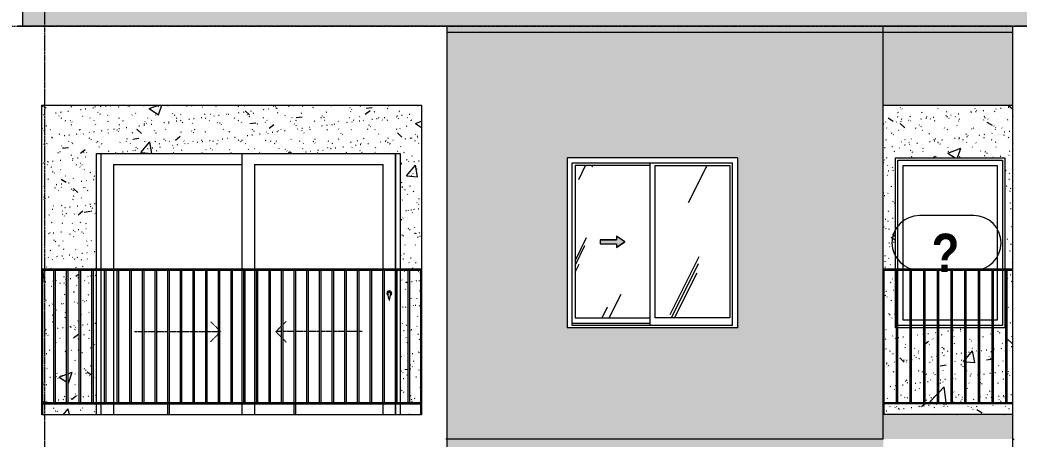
# Model space of a CAD drawing. Header units: millimetres. Extents: x 3451 to 201731, y -8641 to 35300.
# Drawn here: x 53332 to 61552, y 26000 to 29451 of the extents above; entities that cross this region are included whole.
import ezdxf

# ---------------------------------------------------------------- set-up
doc = ezdxf.new("R2010")
doc.units = ezdxf.units.MM
for name, pattern in [('1 NÉT CALL OUT', [6, 3, -3]), ('Centre', [31.75, 6.35, -4.7625, 15.875, -4.7625]), ('Dash', [6, 3, -3]), ('Grid Line', [22.225, 12.7, -3.175, 3.175, -3.175])]:
    doc.linetypes.add(name, pattern=pattern)
for name, color, linetype, lineweight in [('0-1', 7, 'Continuous', 5), ('A-DETL-GENF', 92, 'Continuous', 9), ('A-DETL-GENF-2', 92, '1 NÉT CALL OUT', 9), ('A-DOOR', 31, 'Continuous', 9), ('A-DOOR-FRAM', 31, 'Continuous', 9), ('A-DOOR-HDLN', 31, 'Dash', 18), ('A-FLOR-HRAL', 11, 'Continuous', 9), ('A-FLOR-HRAL-1', 253, 'Continuous', 9), ('A-FLOR-LEVL-2', 51, 'Centre', 9), ('A-GLAZ', 151, 'Continuous', 9), ('A-GLAZ-1', 7, 'Continuous', 9), ('A-GLAZ-3', 7, '1 NÉT CALL OUT', 9), ('A-GLAZ-IDEN', 152, 'Continuous', 9), ('A-WALL', 113, 'Continuous', 9), ('A-WALL-PATT-2', 9, 'Continuous', 9), ('A-WALL-PATT-3', 111, 'Continuous', 5), ('A-WALL-PATT-4', 111, 'Continuous', 9), ('I-WALL', 2, 'Continuous', 9), ('I-WALL-1', 7, 'Continuous', 9), ('S-GRID-1', 1, 'Grid Line', 9)]:
    doc.layers.add(name, color=color, linetype=linetype, lineweight=lineweight)
doc.styles.add('Arial_B_2', font='arialbd.ttf', dxfattribs={"width": 0.85, "height": 315})
pattern_1 = [(50, (49422.4, 14125), (1093.104, -95.634), [114.3, -1257.3]), (355, (49422.4, 14125), (-211.46, 1146.34), [91.44, -1005.84]), (100.451, (49513.5, 14117), (881.656, 1050.7), [97.14, -1068.54]), (46.184, (49422.4, 14429.8), (1626.47, -252.26), [171.45, -1885.95]), (96.636, (49558, 14408.8), (1424.42, 1484.57), [145.71, -1602.81]), (351.184, (49422.4, 14429.8), (1424.43, 1484.55), [137.16, -1508.76]), (21, (49574.8, 14353.6), (909.686, -613.59), [114.3, -1257.3]), (326, (49574.8, 14353.6), (370.81, 1105.13), [91.44, -1005.84]), (71.451, (49650.6, 14302.5), (1280.503, 491.53), [97.14, -1068.54]), (37.5, (49422.43, 14125), (18.531, 507.33), [50.292, -943.356, 50.292, -970.788, -1009.65]), (37.5, (49422.43, 14125), (18.531, 507.33), [-2014.728, 50.292, -959.358]), (7.5, (49422.43, 14125), (400.918, 601.084), [50.292, -531.876, 50.292, -920.496, -384.81]), (7.5, (49422.43, 14125), (400.918, 601.084), [-1552.956, 50.292, -334.518]), (327.5, (49082.58, 14125), (813.545, -34.374), [50.292, -330.708, 50.292, -1138.428, -1577.34]), (327.5, (49082.58, 14125), (813.545, -34.374), [-1569.72, 50.292, -1527.048]), (317.5, (48930.2, 14125), (888.775, 152.56), [50.292, -445.008, 50.292, -739.14, -1120.14]), (317.5, (48930.2, 14125), (888.775, 152.56), [-1284.73, 50.29, -1069.85])]
pattern_2 = [(37.5, (49422.43, 14125), (-4.7995, 146.8239), [5.029, -110.795, 5.029, -124.511, -123.825]), (37.5, (49422.43, 14125), (-4.7995, 146.8239), [-245.364, 5.029, -118.796]), (7.5, (49422.43, 14125), (134.8574, 215.0472), [5.029, -57.455, 5.029, -99.365, -40.005]), (7.5, (49422.43, 14125), (134.8574, 215.0472), [-166.878, 5.029, -34.976]), (327.5, (49328.7, 14125), (237.2978, 0.4316), [5.029, -33.071, 5.029, -132.131, -179.07]), (327.5, (49328.7, 14125), (237.2978, 0.4316), [-175.26, 5.029, -174.041]), (317.5, (49328.7, 14125), (229.067, 66.8792), [5.029, -14.021, 5.029, -84.887, -102.87]), (317.5, (49328.7, 14125), (229.067, 66.8792), [-108.966, 5.029, -97.841])]
pattern_3 = [(63.435, (51212.7, 14229.33), (-0.001, 1524), [532.46, -2875.3]), (63.435, (49688.7, 14229.33), (-0.001, 1524), [532.46, -2875.3]), (63.435, (51942.24, 14523.8), (-0.001, 1524), [532.46, -2875.3]), (63.435, (50418.24, 14523.8), (-0.001, 1524), [532.46, -2875.3]), (63.435, (51831.8, 14419.83), (-0.001, 1524), [532.46, -2875.3]), (63.435, (50307.8, 14419.83), (-0.001, 1524), [532.46, -2875.3]), (63.435, (51719.26, 15015.1), (-0.001, 1524), [258.8, -3148.97]), (63.435, (50195.26, 15015.1), (-0.001, 1524), [258.8, -3148.97]), (63.435, (51645.65, 14922.95), (-0.001, 1524), [532.46, -2875.3]), (63.435, (50121.65, 14922.95), (-0.001, 1524), [532.46, -2875.3]), (63.435, (51658.64, 14989.1), (-0.001, 1524), [532.46, -2875.3]), (63.435, (50134.64, 14989.1), (-0.001, 1524), [532.46, -2875.3]), (63.435, (51043.8, 14698.94), (-0.001, 1524), [532.46, -2875.3]), (63.435, (49519.8, 14698.94), (-0.001, 1524), [532.46, -2875.3]), (63.435, (51056.8, 14776.9), (-0.001, 1524), [532.46, -2875.3]), (63.435, (49532.8, 14776.9), (-0.001, 1524), [532.46, -2875.3]), (63.435, (51060.3, 14833.1), (-0.001, 1524), [532.46, -2875.3]), (63.435, (49536.3, 14833.1), (-0.001, 1524), [532.46, -2875.3])]

# ---------------------------------------------------------------- blocks, each defined once
blk = doc.blocks.new('M_Fixed - 900 x 1400-901191-TKCS_MẶT CẮT C')
at = {"layer": 'A-GLAZ-1'}
for p, q in [((68756, 7896), (69618, 7896)), ((68756, 7000), (68756, 7896)), ((69618, 7896), (69618, 7000)), ((68800, 7852), (69574, 7852)), ((68800, 7000), (68800, 7852)), ((69574, 7852), (69574, 7000)), ((68800, 6578), (68800, 6990)), ((69574, 6990), (69574, 6578)), ((69618, 6990), (69618, 6534)), ((68859, 6578), (68800, 6578)), ((68971.5, 6578), (68869, 6578)), ((69084, 6578), (68981.5, 6578)), ((69196.5, 6578), (69094, 6578)), ((69309, 6578), (69206.5, 6578)), ((69421.5, 6578), (69319, 6578)), ((69534, 6578), (69431.5, 6578)), ((69574, 6578), (69544, 6578)), ((68859, 6534), (68756.5, 6534)), ((68971.5, 6534), (68869, 6534)), ((69084, 6534), (68981.5, 6534)), ((69196.5, 6534), (69094, 6534)), ((69309, 6534), (69206.5, 6534)), ((69421.5, 6534), (69319, 6534)), ((69534, 6534), (69431.5, 6534)), ((69618, 6534), (69544, 6534))]:
    blk.add_line(p, q, dxfattribs=at)
blk = doc.blocks.new('Railing - 10mm-901206-TKCS_MẶT CẮT C')
at = {"layer": 'A-FLOR-HRAL-1'}
for p, q in [((68746.5, 5900), (68746.5, 6990)), ((68756.5, 5900), (68756.5, 6990))]:
    blk.add_line(p, q, dxfattribs=at)
blk = doc.blocks.new('Railing - 50 x 10mm-V12-TKCS_MẶT CẮT C')
at = {"layer": 'A-FLOR-HRAL-1'}
for p in [(60434.9, 6990), (60441.9, 5801.2)]:
    blk.add_line(p, (60441.9, 6990), dxfattribs=at)
blk = doc.blocks.new('Railing - Railing-V156-TKCS_MẶT CẮT C')
at = {"layer": 'A-FLOR-HRAL-1'}
for p, q in [((60436.9, 12690), (60436.9, 12700)), ((60436.9, 12700), (61501.9, 12700)), ((61501.9, 12690), (60436.9, 12690))]:
    blk.add_line(p, q, dxfattribs=at)
for name, p in [('Railing - 50 x 10mm-V12-TKCS_MẶT CẮT C', (0, 6800)), ('Railing - 10mm-901206-TKCS_MẶT CẮT C', (-8202.1, 6800)), ('Railing - 10mm-901206-TKCS_MẶT CẮT C', (-8089.6, 6800)), ('Railing - 10mm-901206-TKCS_MẶT CẮT C', (-7977.1, 6800)), ('Railing - 10mm-901206-TKCS_MẶT CẮT C', (-7864.6, 6800)), ('Railing - 10mm-901206-TKCS_MẶT CẮT C', (-7752.1, 6800)), ('Railing - 10mm-901206-TKCS_MẶT CẮT C', (-7639.6, 6800)), ('Railing - 10mm-901206-TKCS_MẶT CẮT C', (-7527.1, 6800)), ('Railing - 10mm-901206-TKCS_MẶT CẮT C', (-7414.6, 6800)), ('Railing - 10mm-901206-TKCS_MẶT CẮT C', (-7302.1, 6800))]:
    blk.add_blockref(name, p)
blk = doc.blocks.new('Top Rail Type - Top Rail_Internal_-883276-TKCS_MẶT CẮT C')
at = {"layer": 'A-FLOR-HRAL-1'}
for p, q in [((60436.9, 6990), (60436.9, 7000)), ((61501.9, 7000), (60436.9, 7000)), ((60436.9, 6990), (61501.9, 6990))]:
    blk.add_line(p, q, dxfattribs=at)
blk = doc.blocks.new('NCV_TKTC_TANG 6 - 8_rvt-2-TKCS_MẶT CẮT C')
at = {"layer": 'A-WALL-PATT-2'}
h = blk.add_hatch(dxfattribs=at)
h.set_pattern_fill('FP_4', color=256, style=0, pattern_type=2)
h.set_pattern_definition(pattern_1)
h.paths.add_polyline_path([(53516.9, 26200), (53960.3, 26200), (53960.3, 26290), (53516.9, 26290), (53516.9, 26205)])
h.paths.add_polyline_path([(56630.3, 26200), (56630.3, 26290), (56460.3, 26290), (56460.3, 26200), (56618.5, 26200)])
h.paths.add_polyline_path([(53611, 26300), (53611, 27390), (53516.9, 27390), (53516.9, 26300), (53590.5, 26300)])
h.paths.add_polyline_path([(53621, 26300), (53715.2, 26300), (53715.2, 27390), (53621, 27390), (53621, 26492.6)])
h.paths.add_polyline_path([(53725.2, 26300), (53819.3, 26300), (53819.3, 27390), (53725.2, 27390), (53725.2, 27062.6)])
h.paths.add_polyline_path([(56602.6, 26300), (56630.3, 26300), (56630.3, 27390), (56536.2, 27390), (56536.2, 26300)])
h.paths.add_polyline_path([(56526.2, 26300), (56526.2, 27390), (56460.3, 27390), (56460.3, 26300)])
h.paths.add_polyline_path([(53829.3, 26300), (53923.4, 26300), (53923.4, 27390), (53829.3, 27390), (53829.3, 27334.1)])
h.paths.add_polyline_path([(53933.4, 26300), (53960.3, 26300), (53960.3, 27390), (53933.4, 27390), (53933.4, 27334.1)])
h.paths.add_polyline_path([(56526.3, 27400), (56635.3, 27400), (56635.3, 28750), (53511.9, 28750), (53511.9, 27400), (53960.3, 27400), (53960.3, 28350), (56460.3, 28350), (56460.3, 27400)])
h = blk.add_hatch(dxfattribs=at)
h.set_pattern_fill('FP_5', color=256, style=0, pattern_type=2)
h.set_pattern_definition(pattern_2)
h.paths.add_polyline_path([(53516.9, 26200), (53960.3, 26200), (53960.3, 26290), (53516.9, 26290), (53516.9, 26205)])
h.paths.add_polyline_path([(56630.3, 26200), (56630.3, 26290), (56460.3, 26290), (56460.3, 26200), (56618.5, 26200)])
h.paths.add_polyline_path([(53611, 26300), (53611, 27390), (53516.9, 27390), (53516.9, 26300), (53590.5, 26300)])
h.paths.add_polyline_path([(53621, 26300), (53715.2, 26300), (53715.2, 27390), (53621, 27390), (53621, 26492.6)])
h.paths.add_polyline_path([(53725.2, 26300), (53819.3, 26300), (53819.3, 27390), (53725.2, 27390), (53725.2, 27062.6)])
h.paths.add_polyline_path([(56602.6, 26300), (56630.3, 26300), (56630.3, 27390), (56536.2, 27390), (56536.2, 26300)])
h.paths.add_polyline_path([(56526.2, 26300), (56526.2, 27390), (56460.3, 27390), (56460.3, 26300)])
h.paths.add_polyline_path([(53829.3, 26300), (53923.4, 26300), (53923.4, 27390), (53829.3, 27390), (53829.3, 27334.1)])
h.paths.add_polyline_path([(53933.4, 26300), (53960.3, 26300), (53960.3, 27390), (53933.4, 27390), (53933.4, 27334.1)])
h.paths.add_polyline_path([(56526.3, 27400), (56635.3, 27400), (56635.3, 28750), (53511.9, 28750), (53511.9, 27400), (53960.3, 27400), (53960.3, 28350), (56460.3, 28350), (56460.3, 27400)])
h = blk.add_hatch(dxfattribs=at)
h.set_pattern_fill('FP_4', color=256, style=0, pattern_type=2)
h.set_pattern_definition(pattern_1)
h.paths.add_polyline_path([(61307.5, 26201.2), (61501.9, 26201.2), (61501.9, 26290), (60441.9, 26290), (60441.9, 26201.2), (60657.2, 26201.2)])
h.paths.add_polyline_path([(61229.4, 26300), (61331.9, 26300), (61331.9, 26915), (61229.4, 26915), (61229.4, 26301.3)])
h.paths.add_polyline_path([(61219.4, 26300), (61219.4, 26915), (61116.9, 26915), (61116.9, 26300)])
h.paths.add_polyline_path([(61106.9, 26300), (61106.9, 26915), (61004.4, 26915), (61004.4, 26300)])
h.paths.add_polyline_path([(60994.4, 26300), (60994.4, 26915), (60891.9, 26915), (60891.9, 26300)])
h.paths.add_polyline_path([(60441.9, 26300), (60544.4, 26300), (60544.4, 26915), (60534.9, 26915), (60534.9, 27390), (60441.9, 27390), (60441.9, 26731.1)])
h.paths.add_polyline_path([(60554.4, 26300), (60656.9, 26300), (60656.9, 26915), (60554.4, 26915), (60554.4, 26897.7)])
h.paths.add_polyline_path([(60666.9, 26300), (60769.4, 26300), (60769.4, 26915), (60666.9, 26915), (60666.9, 26798.3)])
h.paths.add_polyline_path([(60881.9, 26300), (60881.9, 26915), (60779.4, 26915), (60779.4, 26300)])
h.paths.add_polyline_path([(61501.9, 26300), (61501.9, 27390), (61454.4, 27390), (61454.4, 26300)])
h.paths.add_polyline_path([(61444.4, 26300), (61444.4, 27390), (61434.9, 27390), (61434.9, 26915), (61341.9, 26915), (61341.9, 26300)])
h.paths.add_polyline_path([(60434.9, 27390), (60436.9, 27390), (60436.9, 27400), (60534.9, 27400), (60534.9, 28315), (61434.9, 28315), (61434.9, 27400), (61501.9, 27400), (61501.9, 28750), (60434.9, 28750), (60434.9, 28314.4)])
h = blk.add_hatch(dxfattribs=at)
h.set_pattern_fill('FP_5', color=256, style=0, pattern_type=2)
h.set_pattern_definition(pattern_2)
h.paths.add_polyline_path([(61307.5, 26201.2), (61501.9, 26201.2), (61501.9, 26290), (60441.9, 26290), (60441.9, 26201.2), (60657.2, 26201.2)])
h.paths.add_polyline_path([(61229.4, 26300), (61331.9, 26300), (61331.9, 26915), (61229.4, 26915), (61229.4, 26301.3)])
h.paths.add_polyline_path([(61219.4, 26300), (61219.4, 26915), (61116.9, 26915), (61116.9, 26300)])
h.paths.add_polyline_path([(61106.9, 26300), (61106.9, 26915), (61004.4, 26915), (61004.4, 26300)])
h.paths.add_polyline_path([(60994.4, 26300), (60994.4, 26915), (60891.9, 26915), (60891.9, 26300)])
h.paths.add_polyline_path([(60441.9, 26300), (60544.4, 26300), (60544.4, 26915), (60534.9, 26915), (60534.9, 27390), (60441.9, 27390), (60441.9, 26731.1)])
h.paths.add_polyline_path([(60554.4, 26300), (60656.9, 26300), (60656.9, 26915), (60554.4, 26915), (60554.4, 26897.7)])
h.paths.add_polyline_path([(60666.9, 26300), (60769.4, 26300), (60769.4, 26915), (60666.9, 26915), (60666.9, 26798.3)])
h.paths.add_polyline_path([(60881.9, 26300), (60881.9, 26915), (60779.4, 26915), (60779.4, 26300)])
h.paths.add_polyline_path([(61501.9, 26300), (61501.9, 27390), (61454.4, 27390), (61454.4, 26300)])
h.paths.add_polyline_path([(61444.4, 26300), (61444.4, 27390), (61434.9, 27390), (61434.9, 26915), (61341.9, 26915), (61341.9, 26300)])
h.paths.add_polyline_path([(60434.9, 27390), (60436.9, 27390), (60436.9, 27400), (60534.9, 27400), (60534.9, 28315), (61434.9, 28315), (61434.9, 27400), (61501.9, 27400), (61501.9, 28750), (60434.9, 28750), (60434.9, 28314.4)])
at = {"layer": 'I-WALL-1'}
for p, q in [((53960.3, 27400), (53960.3, 28350)), ((53960.3, 28350), (56460.3, 28350)), ((56460.3, 28350), (56460.3, 27400)), ((60534.9, 27400), (60534.9, 28315)), ((60534.9, 28315), (61434.9, 28315)), ((61434.9, 28315), (61434.9, 27400)), ((53960.3, 26300), (53960.3, 27390)), ((56460.3, 27390), (56460.3, 26300)), ((60534.9, 26915), (60534.9, 27390)), ((61434.9, 27390), (61434.9, 26915)), ((60544.4, 26915), (60534.9, 26915)), ((60656.9, 26915), (60554.4, 26915)), ((60769.4, 26915), (60666.9, 26915)), ((60881.9, 26915), (60779.4, 26915)), ((60994.4, 26915), (60891.9, 26915)), ((61106.9, 26915), (61004.4, 26915)), ((61219.4, 26915), (61116.9, 26915)), ((61331.9, 26915), (61229.4, 26915)), ((61434.9, 26915), (61341.9, 26915)), ((53960.3, 26200), (53960.3, 26290)), ((56460.3, 26290), (56460.3, 26200))]:
    blk.add_line(p, q, dxfattribs=at)
at = {"layer": 'A-FLOR-HRAL'}
for name, p in [('Railing - Railing-V156-TKCS_MẶT CẮT C', (0, 13600)), ('Top Rail Type - Top Rail_Internal_-883276-TKCS_MẶT CẮT C', (0, 20400))]:
    blk.add_blockref(name, p, dxfattribs=at)
at = {"layer": 'A-GLAZ'}
blk.add_blockref('M_Fixed - 900 x 1400-901191-TKCS_MẶT CẮT C', (-8202.1, 20400), dxfattribs=at)
blk = doc.blocks.new('1_FAMILY RVT - W01-WxH 1400x1400xmm-V240-TKCS_MẶT CẮT C')
at = {"layer": 'A-DETL-GENF-2'}
blk.add_hatch(color=256, dxfattribs=at).paths.add_polyline_path([(58239.8, 27576.5), (58307.5, 27623.9), (58239.8, 27671.4), (58239.8, 27640.9), (58104.3, 27640.9), (58104.3, 27607), (58239.8, 27607)])
at = {"layer": 'A-GLAZ'}
h = blk.add_hatch(dxfattribs=at)
h.set_pattern_fill('FP_2', color=256, style=0, pattern_type=2)
h.set_pattern_definition(pattern_3)
h.paths.add_polyline_path([(58513.1, 26997), (58513.1, 28250.9), (57898.8, 28250.9), (57898.8, 26997)])
h.paths.add_polyline_path([(58239.8, 27576.5), (58239.8, 27607), (58104.3, 27607), (58104.3, 27640.9), (58239.8, 27640.9), (58239.8, 27671.4), (58307.5, 27623.9), (58283.4, 27607)])
h = blk.add_hatch(dxfattribs=at)
h.set_pattern_fill('FP_2', color=256, style=0, pattern_type=2)
h.set_pattern_definition(pattern_3)
h.paths.add_polyline_path([(58735.1, 26997), (59171.8, 26997), (59171.8, 28250.9), (58557.5, 28250.9), (58557.5, 26997)])
at = {"layer": 'A-DETL-GENF'}
for p, q in [((58104.3, 27640.9), (58104.3, 27607)), ((58104.3, 27640.9), (58239.8, 27640.9)), ((58239.8, 27640.9), (58104.3, 27640.9)), ((58104.3, 27640.9), (58104.3, 27607)), ((58239.8, 27671.4), (58239.8, 27640.9)), ((58307.5, 27623.9), (58239.8, 27671.4)), ((58307.5, 27623.9), (58239.8, 27671.4)), ((58239.8, 27671.4), (58239.8, 27640.9)), ((58307.5, 27623.9), (58239.8, 27576.5)), ((58239.8, 27576.5), (58307.5, 27623.9)), ((58104.3, 27607), (58239.8, 27607)), ((58104.3, 27607), (58239.8, 27607)), ((58239.8, 27607), (58239.8, 27576.5)), ((58239.8, 27607), (58239.8, 27576.5))]:
    blk.add_line(p, q, dxfattribs=at)
at = {"layer": 'A-GLAZ'}
for p, q in [((59235.3, 28314.4), (57835.3, 28314.4)), ((57835.3, 28314.4), (57835.3, 26914.4)), ((59235.3, 28314.4), (59235.3, 26914.4)), ((57876.2, 28273.5), (59194.4, 28273.5)), ((57876.2, 26933.5), (57876.2, 28273.5)), ((57898.8, 28250.9), (57898.8, 26997)), ((58513.1, 28250.9), (57898.8, 28250.9)), ((58513.1, 28273.5), (58513.1, 26933.5)), ((58557.5, 26997), (58557.5, 28250.9)), ((58557.5, 28250.9), (59171.8, 28250.9)), ((59171.8, 28250.9), (59171.8, 26997)), ((59194.4, 26933.5), (59194.4, 28273.5)), ((57898.8, 26997), (58513.1, 26997)), ((59171.8, 26997), (58557.5, 26997)), ((59235.3, 26914.4), (57835.3, 26914.4)), ((58513.1, 26952.5), (57876.2, 26952.5)), ((58513.1, 26952.5), (57876.2, 26952.5)), ((59194.4, 26933.5), (57876.2, 26933.5))]:
    blk.add_line(p, q, dxfattribs=at)
blk = doc.blocks.new('DEG_02-DEG_03 - DEG_02-2500x2400mm-CỬA ĐI 02 CÁNH TRƯỢT-625766-TKCS_MẶT CẮT C')
at = {"layer": 'A-DOOR'}
for p, q in [((55160.3, 10400), (55160.3, 11350)), ((56420.3, 11350), (56420.3, 10400)), ((54100.3, 11260), (54100.3, 10400)), ((54100.3, 11260), (55160.3, 11260)), ((55260.3, 11260), (55260.3, 10400)), ((55260.3, 11260), (56320.3, 11260)), ((56320.3, 10400), (56320.3, 11260)), ((54100.3, 10390), (54100.3, 9300)), ((55160.3, 9300), (55160.3, 10390)), ((55260.3, 10390), (55260.3, 9300)), ((56420.3, 10390), (56420.3, 9300)), ((54100.3, 9290), (54100.3, 9200)), ((55160.3, 9200), (55160.3, 9290)), ((55260.3, 9290), (55260.3, 9200)), ((56320.3, 9200), (56320.3, 9290)), ((56420.3, 9290), (56420.3, 9200))]:
    blk.add_line(p, q, dxfattribs=at)
at = {"layer": 'A-DOOR', "flags": 128}
blk.add_lwpolyline([(56371.8, 10208.7), (56371.8, 10208.7), (56371.8, 10208.7), (56371.8, 10208.7), (56371.8, 10208.7), (56371.8, 10208.7), (56371.8, 10208.7), (56371.7, 10208.7), (56371.7, 10208.7), (56371.7, 10208.7), (56371.7, 10208.7), (56371.6, 10208.7), (56371.6, 10208.7), (56371.6, 10208.7), (56371.5, 10208.7), (56371.5, 10208.7), (56371.5, 10208.7), (56371.4, 10208.7), (56371.4, 10208.7), (56371.4, 10208.7), (56371.3, 10208.7), (56371.3, 10208.7), (56371.2, 10208.7), (56371.2, 10208.7), (56371.1, 10208.7), (56371.1, 10208.7), (56371, 10208.7), (56371, 10208.7), (56370.9, 10208.7), (56370.9, 10208.7), (56370.8, 10208.7), (56370.7, 10208.7), (56370.7, 10208.7), (56370.6, 10208.7), (56370.6, 10208.7), (56370.5, 10208.7), (56370.4, 10208.7), (56370.4, 10208.7), (56370.3, 10208.7), (56370.3, 10208.7), (56370.2, 10208.7), (56370.1, 10208.7), (56370.1, 10208.7), (56370, 10208.7), (56370, 10208.7), (56369.9, 10208.7), (56369.9, 10208.7), (56369.8, 10208.7), (56369.7, 10208.7), (56369.7, 10208.7), (56369.6, 10208.7), (56369.6, 10208.7), (56369.5, 10208.7), (56369.5, 10208.7), (56369.4, 10208.7), (56369.4, 10208.7), (56369.3, 10208.7), (56369.3, 10208.7), (56369.2, 10208.7), (56369.2, 10208.7), (56369.2, 10208.7), (56369.1, 10208.7), (56369.1, 10208.7), (56369.1, 10208.7), (56369, 10208.7), (56369, 10208.7), (56369, 10208.7), (56368.9, 10208.7), (56368.9, 10208.7), (56368.9, 10208.7), (56368.9, 10208.7), (56368.9, 10208.7), (56368.8, 10208.7), (56368.8, 10208.7), (56368.8, 10208.7), (56368.8, 10208.7), (56368.8, 10208.7)], dxfattribs=at)
at = {"layer": 'A-DOOR'}
for centre, radius, start, end in [((56370.3, 10200), 20, 0, 180), ((56370.3, 10200), 20, 180, 240), ((56368.8, 10199.2), 9.45, 90, 180), ((56524.1, 10199.2), 164.8, 180, 199.13397), ((56371.8, 10199.2), 9.45, 0, 90), ((56216.5, 10199.2), 164.8, 340.86603, 0), ((56370.3, 10200), 20, 300, 0), ((56370.7, 10146), 2.34, 199.13397, 261.03098), ((56369.9, 10146), 2.34, 278.96902, 340.86603)]:
    blk.add_arc(centre, radius, start, end, dxfattribs=at)
at = {"layer": 'A-DOOR-FRAM'}
for p, q in [((54000.3, 10400), (54000.3, 11350)), ((56420.3, 10400), (56420.3, 11350)), ((54000.3, 9300), (54000.3, 10390)), ((56420.3, 9300), (56420.3, 10390)), ((54000.3, 9200), (54000.3, 9290)), ((56420.3, 9200), (56420.3, 9290))]:
    blk.add_line(p, q, dxfattribs=at)
at = {"layer": 'A-DOOR-HDLN'}
for p, q in [((54964.5, 9902.8), (54898.2, 9969.1)), ((55495.1, 9941.7), (55522.4, 9969.1)), ((54273.1, 9884.2), (54339.8, 9884.2)), ((54349.8, 9884.2), (54443.9, 9884.2)), ((54453.9, 9884.2), (54548.1, 9884.2)), ((54558.1, 9884.2), (54652.2, 9884.2)), ((54662.2, 9884.2), (54756.3, 9884.2)), ((54766.3, 9884.2), (54860.4, 9884.2)), ((54870.4, 9884.2), (54964.5, 9884.2)), ((54964.5, 9865.7), (54898.2, 9799.4)), ((54983.1, 9884.2), (54974.5, 9892.8)), ((54983.1, 9884.2), (54974.5, 9875.7)), ((54974.5, 9884.2), (54983.1, 9884.2)), ((55437.6, 9884.2), (55485.1, 9931.7)), ((55437.6, 9884.2), (55485.1, 9836.7)), ((55485.1, 9884.2), (55437.6, 9884.2)), ((55589.2, 9884.2), (55495.1, 9884.2)), ((55693.3, 9884.2), (55599.2, 9884.2)), ((55797.4, 9884.2), (55703.3, 9884.2)), ((55901.5, 9884.2), (55807.4, 9884.2)), ((56005.6, 9884.2), (55911.5, 9884.2)), ((56109.7, 9884.2), (56015.6, 9884.2)), ((56147.6, 9884.2), (56119.7, 9884.2)), ((55495.1, 9826.7), (55522.4, 9799.4))]:
    blk.add_line(p, q, dxfattribs=at)
blk = doc.blocks.new('Railing - 10mm-1251313-TKCS_MẶT CẮT C')
at = {"layer": 'A-FLOR-HRAL'}
for p, q in [((61811, 5900), (61811, 6990)), ((61821, 6990), (61821, 5900))]:
    blk.add_line(p, q, dxfattribs=at)
blk = doc.blocks.new('Railing - 50 x 10mm-1251315-TKCS_MẶT CẮT C')
at = {"layer": 'A-FLOR-HRAL'}
for p, q in [((62758.1, 6990), (62748.1, 6990)), ((62748.1, 5800), (62748.1, 6990)), ((62758.1, 6990), (62758.1, 5800))]:
    blk.add_line(p, q, dxfattribs=at)
blk = doc.blocks.new('Railing - 50 x 10mm-1251311-TKCS_MẶT CẮT C')
at = {"layer": 'A-FLOR-HRAL'}
for q in [(61711.9, 6990), (61716.9, 5800)]:
    blk.add_line((61716.9, 6990), q, dxfattribs=at)
blk = doc.blocks.new('Railing - 50 x 10mm-V216-TKCS_MẶT CẮT C')
at = {"layer": 'A-FLOR-HRAL'}
for p in [(64835.3, 20590), (64830.3, 19399.7)]:
    blk.add_line(p, (64830.3, 20590), dxfattribs=at)
blk = doc.blocks.new('Railing - Railing-3828165-TKCS_MẶT CẮT C')
at = {"layer": 'A-FLOR-HRAL'}
for p, q in [((53511.9, 26300), (56635.3, 26300)), ((53511.9, 26290), (56635.3, 26290))]:
    blk.add_line(p, q, dxfattribs=at)
for name, p in [('Railing - 50 x 10mm-1251311-TKCS_MẶT CẮT C', (-8200, 20400)), ('Railing - 10mm-1251313-TKCS_MẶT CẮT C', (-8200, 20400)), ('Railing - 10mm-1251313-TKCS_MẶT CẮT C', (-8095.9, 20400)), ('Railing - 10mm-1251313-TKCS_MẶT CẮT C', (-7991.8, 20400)), ('Railing - 10mm-1251313-TKCS_MẶT CẮT C', (-7887.7, 20400)), ('Railing - 10mm-1251313-TKCS_MẶT CẮT C', (-7783.6, 20400)), ('Railing - 10mm-1251313-TKCS_MẶT CẮT C', (-7679.4, 20400)), ('Railing - 10mm-1251313-TKCS_MẶT CẮT C', (-7575.3, 20400)), ('Railing - 10mm-1251313-TKCS_MẶT CẮT C', (-7471.2, 20400)), ('Railing - 10mm-1251313-TKCS_MẶT CẮT C', (-7367.1, 20400)), ('Railing - 50 x 10mm-1251315-TKCS_MẶT CẮT C', (-8200, 20400)), ('Railing - 10mm-1251313-TKCS_MẶT CẮT C', (-7158.9, 20400)), ('Railing - 10mm-1251313-TKCS_MẶT CẮT C', (-7054.8, 20400)), ('Railing - 10mm-1251313-TKCS_MẶT CẮT C', (-6950.7, 20400)), ('Railing - 10mm-1251313-TKCS_MẶT CẮT C', (-6846.5, 20400)), ('Railing - 10mm-1251313-TKCS_MẶT CẮT C', (-6742.4, 20400)), ('Railing - 10mm-1251313-TKCS_MẶT CẮT C', (-6638.3, 20400)), ('Railing - 10mm-1251313-TKCS_MẶT CẮT C', (-6534.2, 20400)), ('Railing - 10mm-1251313-TKCS_MẶT CẮT C', (-6430.1, 20400)), ('Railing - 10mm-1251313-TKCS_MẶT CẮT C', (-6326, 20400)), ('Railing - 50 x 10mm-1251315-TKCS_MẶT CẮT C', (-7158.9, 20400)), ('Railing - 10mm-1251313-TKCS_MẶT CẮT C', (-6117.8, 20400)), ('Railing - 10mm-1251313-TKCS_MẶT CẮT C', (-6013.6, 20400)), ('Railing - 10mm-1251313-TKCS_MẶT CẮT C', (-5909.5, 20400)), ('Railing - 10mm-1251313-TKCS_MẶT CẮT C', (-5805.4, 20400)), ('Railing - 10mm-1251313-TKCS_MẶT CẮT C', (-5701.3, 20400)), ('Railing - 10mm-1251313-TKCS_MẶT CẮT C', (-5597.2, 20400)), ('Railing - 10mm-1251313-TKCS_MẶT CẮT C', (-5493.1, 20400)), ('Railing - 10mm-1251313-TKCS_MẶT CẮT C', (-5389, 20400)), ('Railing - 10mm-1251313-TKCS_MẶT CẮT C', (-5284.9, 20400)), ('Railing - 50 x 10mm-V216-TKCS_MẶT CẮT C', (-8200, 6800))]:
    blk.add_blockref(name, p)
blk = doc.blocks.new('Top Rail Type - Top Rail_Internal_-3828166-TKCS_MẶT CẮT C')
at = {"layer": 'A-FLOR-HRAL'}
for p, q in [((56635.3, 27400), (53511.9, 27400)), ((53511.9, 27390), (56635.3, 27390))]:
    blk.add_line(p, q, dxfattribs=at)
blk = doc.blocks.new('SSA-WINDOW TAG - 10-2062020-TKCS_MẶT CẮT C')
at = {"layer": 'A-GLAZ-IDEN'}
for p, q in [((47626.5, 10839.4), (47178.9, 10839.4)), ((47178.9, 10389.4), (47626.5, 10389.4))]:
    blk.add_line(p, q, dxfattribs=at)
for centre, start, end in [((47178.9, 10614.4), 90, 270), ((47626.5, 10614.4), 270, 90)]:
    blk.add_arc(centre, 225, start, end, dxfattribs=at)

msp = doc.modelspace()

# ---------------------------------------------------------------- hatches: boundary and pattern name
at = {"layer": 'A-WALL-PATT-3'}
msp.add_hatch(color=256, dxfattribs=at).paths.add_polyline_path([(65045.3, 29350), (69751.9, 29350), (69751.9, 30750), (53351.9, 30750), (53351.9, 29400), (56845.3, 29400), (56845.3, 29350), (61501.9, 29350), (61501.9, 29400), (65045.3, 29400)])
at = {"layer": 'A-WALL-PATT-4'}
h = msp.add_hatch(color=256, dxfattribs=at)
h.paths.add_polyline_path([(56845.3, 26000), (60434.9, 26000), (60434.9, 29400), (56845.3, 29400), (56845.3, 26135)])
h.paths.add_polyline_path([(59235.3, 26914.4), (57835.3, 26914.4), (57835.3, 28314.4), (59235.3, 28314.4), (59235.3, 26933.5)])
for points in [[(61501.9, 28750), (61501.9, 29400), (60434.9, 29400), (60434.9, 28750), (61307.5, 28750)], [(61501.9, 26000), (61501.9, 26201.2), (60434.9, 26201.2), (60434.9, 26000), (61307.5, 26000)]]:
    msp.add_hatch(color=256, dxfattribs=at).paths.add_polyline_path(points)
h = msp.add_hatch(color=256, dxfattribs=at)
h.paths.add_polyline_path([(59235.3, 22600), (60434.9, 22600), (60434.9, 26000), (56845.3, 26000), (56845.3, 22600), (59194.4, 22600)])
h.paths.add_polyline_path([(58735.1, 23514.4), (57835.3, 23514.4), (57835.3, 24914.4), (59235.3, 24914.4), (59235.3, 23514.4), (59194.4, 23514.4)])

# ---------------------------------------------------------------- linework, layer by layer
at = {"layer": 'A-FLOR-LEVL-2'}
msp.add_line((3450.8, 29400), (93442.9, 29400), dxfattribs=at)
at = {"layer": 'A-WALL'}
for p, q in [((56835.3, 29400), (53311.9, 29400)), ((60434.9, 29400), (56835.3, 29400)), ((56845.3, 29400), (56845.3, 5600)), ((60434.9, 26000), (60434.9, 29400)), ((61501.9, 5600), (61501.9, 29400)), ((61501.9, 29400), (61511.9, 29400)), ((65035.3, 29400), (61511.9, 29400)), ((53511.9, 26200), (53511.9, 28750)), ((53511.9, 28750), (56635.3, 28750)), ((56635.3, 28750), (56635.3, 26200)), ((56635.3, 26200), (53511.9, 26200)), ((60434.9, 26000), (56835.3, 26000)), ((61501.9, 26000), (61511.9, 26000))]:
    msp.add_line(p, q, dxfattribs=at)
at = {"layer": 'I-WALL'}
for p, q in [((53351.9, 30750), (53351.9, 29400)), ((56845.3, 29350), (61501.9, 29350)), ((61501.9, 29400), (60434.9, 29400)), ((60434.9, 28750), (61501.9, 28750)), ((61501.9, 26201.2), (60434.9, 26201.2))]:
    msp.add_line(p, q, dxfattribs=at)
at = {"layer": 'S-GRID-1'}
msp.add_line((53536.9, -1941), (53536.9, 30542.5), dxfattribs=at)

# ---------------------------------------------------------------- block references
at = {"layer": '0-1'}
msp.add_blockref('NCV_TKTC_TANG 6 - 8_rvt-2-TKCS_MẶT CẮT C', (0, 0), dxfattribs=at)
at = {"layer": 'A-DOOR'}
msp.add_blockref('DEG_02-DEG_03 - DEG_02-2500x2400mm-CỬA ĐI 02 CÁNH TRƯỢT-625766-TKCS_MẶT CẮT C', (0, 17000), dxfattribs=at)
at = {"layer": 'A-FLOR-HRAL'}
for name in ['Top Rail Type - Top Rail_Internal_-3828166-TKCS_MẶT CẮT C', 'Railing - Railing-3828165-TKCS_MẶT CẮT C']:
    msp.add_blockref(name, (0, 0), dxfattribs=at)
at = {"layer": 'A-GLAZ-3'}
msp.add_blockref('1_FAMILY RVT - W01-WxH 1400x1400xmm-V240-TKCS_MẶT CẮT C', (0, 0), dxfattribs=at)
at = {"layer": 'A-GLAZ-IDEN'}
msp.add_blockref('SSA-WINDOW TAG - 10-2062020-TKCS_MẶT CẮT C', (13552.9, 17000.6), dxfattribs=at)

# ---------------------------------------------------------------- texts
at = {"layer": 'A-GLAZ-IDEN', "insert": (60946.9, 27533.1), "char_height": 315, "width": 235.875, "attachment_point": 5, "line_spacing_factor": 0.936439, "style": 'Arial_B_2'}
msp.add_mtext('\\pt6.3756,12.7512,19.12365,25.49925,31.87485,38.25045,44.62605,50.9985,57.3741,63.7497,70.1253,76.5009,82.8765,89.24895,95.62455,102.00015,108.37575,114.75135,121.1238,127.4994,133.875,140.2506,146.6262,152.99865,159.37425,165.74985,172.12545,178.50105,184.8735,191.2491,197.6247,204.0003;?', dxfattribs=at)

doc.saveas('drawing.dxf')
